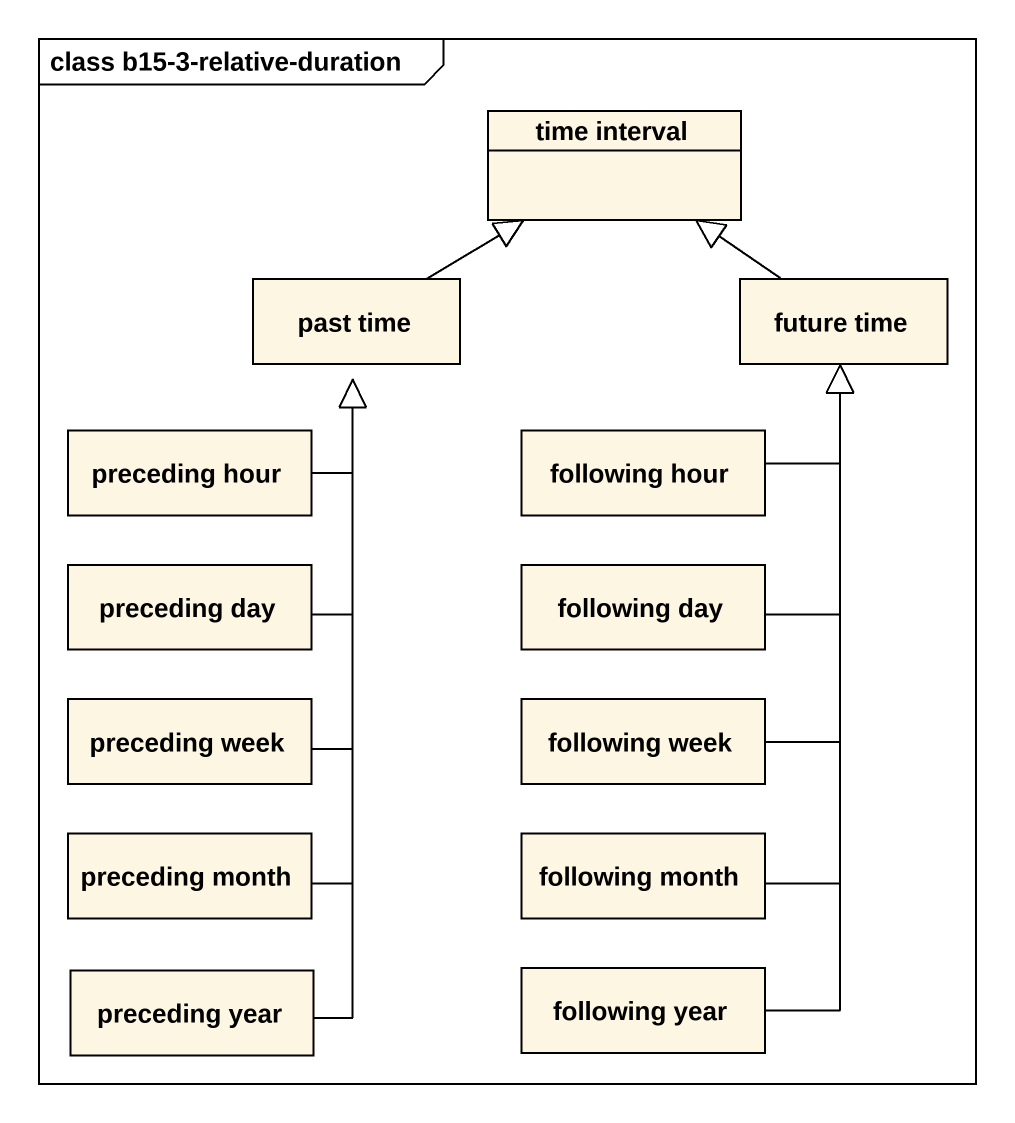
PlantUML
@startuml
mainframe class b15-3-relative-duration
hide circle
hide empty members
class "time interval" as time_interval
class "past time" as past_time
class "future time" as future_time
class "preceding hour" as preceding_hour
class "following hour" as following_hour
class "preceding day" as preceding_day
class "following day" as following_day
class "preceding week" as preceding_week
class "following week" as following_week
class "preceding month" as preceding_month
class "following month" as following_month
class "preceding year" as preceding_year
class "following year" as following_year
past_time -up-|> time_interval
future_time -up-|> time_interval
preceding_hour -up-|> past_time
following_hour -up-|> future_time
preceding_day -up-|> past_time
following_day -up-|> future_time
preceding_week -up-|> past_time
following_week -up-|> future_time
preceding_month -up-|> past_time
following_month -up-|> future_time
preceding_year -up-|> past_time
following_year -up-|> future_time
@enduml
